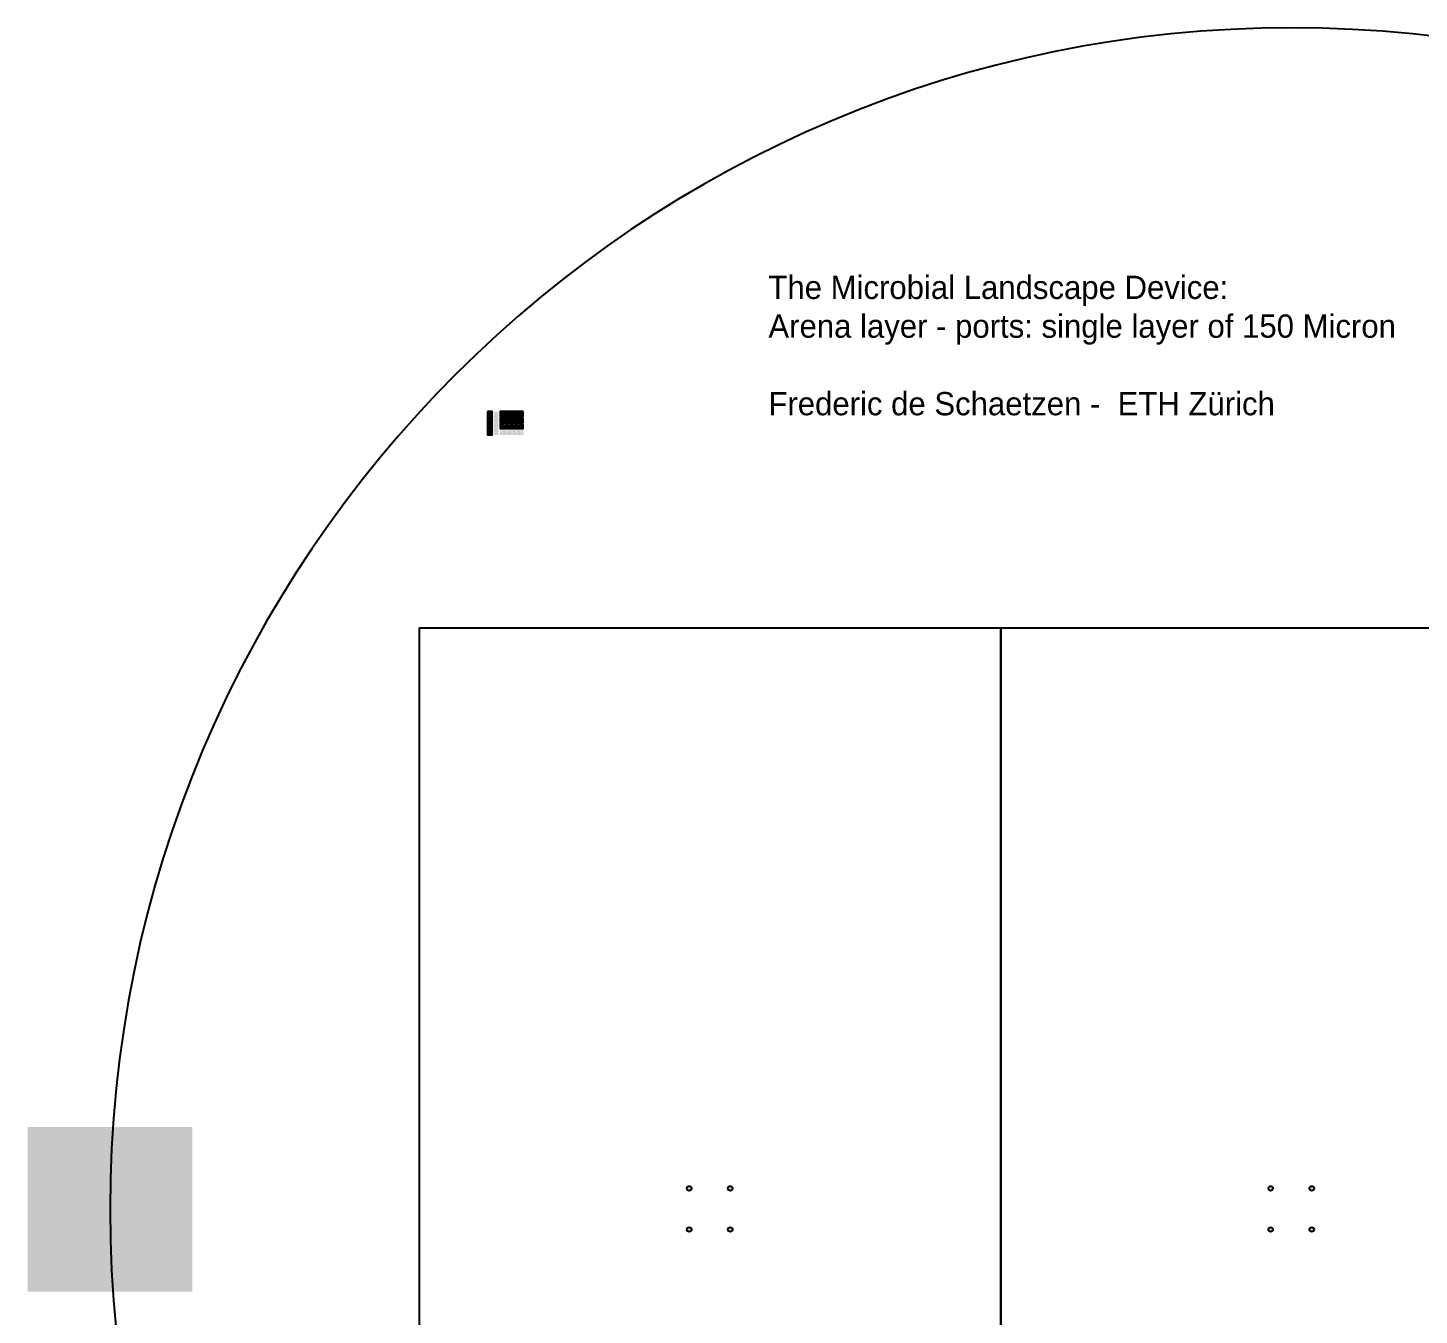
# Model space of a CAD drawing. Extents: x -55 to 54, y -178 to -77.
# Drawn here: x -54.7 to 5.1, y -131.9 to -76.5 of the extents above; entities that cross this region are included whole.
import ezdxf

# ---------------------------------------------------------------- set-up
doc = ezdxf.new("R2010")
doc.units = 0
doc.header["$MEASUREMENT"] = 0

msp = doc.modelspace()

# ---------------------------------------------------------------- hatches: boundary and pattern name
h = msp.add_hatch(color=256)
h.dxf.hatch_style = 1
h.paths.add_polyline_path([(-34.731, -93.684), (-34.731, -93.734), (-34.781, -93.734), (-34.781, -93.784), (-34.831, -93.784), (-34.831, -93.734), (-34.881, -93.734), (-34.881, -93.684), (-34.831, -93.684), (-34.831, -93.634), (-34.781, -93.634), (-34.781, -93.684)], flags=16)
h.paths.add_polyline_path([(-34.731, -93.284), (-34.731, -93.334), (-34.781, -93.334), (-34.781, -93.384), (-34.831, -93.384), (-34.831, -93.334), (-34.881, -93.334), (-34.881, -93.284), (-34.831, -93.284), (-34.831, -93.234), (-34.781, -93.234), (-34.781, -93.284)], flags=16)
h.paths.add_polyline_path([(-34.731, -93.084), (-34.731, -93.134), (-34.781, -93.134), (-34.781, -93.184), (-34.831, -93.184), (-34.831, -93.134), (-34.881, -93.134), (-34.881, -93.084), (-34.831, -93.084), (-34.831, -93.034), (-34.781, -93.034), (-34.781, -93.084)], flags=16)
h.paths.add_polyline_path([(-34.731, -93.484), (-34.731, -93.534), (-34.781, -93.534), (-34.781, -93.584), (-34.831, -93.584), (-34.831, -93.534), (-34.881, -93.534), (-34.881, -93.484), (-34.831, -93.484), (-34.831, -93.434), (-34.781, -93.434), (-34.781, -93.484)], flags=16)
h.paths.add_polyline_path([(-34.731, -93.884), (-34.731, -93.934), (-34.781, -93.934), (-34.781, -93.984), (-34.831, -93.984), (-34.831, -93.934), (-34.881, -93.934), (-34.881, -93.884), (-34.831, -93.884), (-34.831, -93.834), (-34.781, -93.834), (-34.781, -93.884)], flags=16)
h.paths.add_polyline_path([(-34.906, -93.009), (-34.906, -94.009), (-34.706, -94.009), (-34.706, -93.009)])
h = msp.add_hatch(color=256)
h.dxf.hatch_style = 1
h.paths.add_polyline_path([(-34.791, -93.974), (-34.791, -93.924), (-34.741, -93.924), (-34.741, -93.894), (-34.791, -93.894), (-34.791, -93.844), (-34.821, -93.844), (-34.821, -93.894), (-34.871, -93.894), (-34.871, -93.924), (-34.821, -93.924), (-34.821, -93.974)])
h.paths.add_polyline_path([(-34.791, -93.774), (-34.791, -93.724), (-34.741, -93.724), (-34.741, -93.694), (-34.791, -93.694), (-34.791, -93.644), (-34.821, -93.644), (-34.821, -93.694), (-34.871, -93.694), (-34.871, -93.724), (-34.821, -93.724), (-34.821, -93.774)])
h.paths.add_polyline_path([(-34.791, -93.574), (-34.791, -93.524), (-34.741, -93.524), (-34.741, -93.494), (-34.791, -93.494), (-34.791, -93.444), (-34.821, -93.444), (-34.821, -93.494), (-34.871, -93.494), (-34.871, -93.524), (-34.821, -93.524), (-34.821, -93.574)])
h.paths.add_polyline_path([(-34.791, -93.374), (-34.791, -93.324), (-34.741, -93.324), (-34.741, -93.294), (-34.791, -93.294), (-34.791, -93.244), (-34.821, -93.244), (-34.821, -93.294), (-34.871, -93.294), (-34.871, -93.324), (-34.821, -93.324), (-34.821, -93.374)])
h.paths.add_polyline_path([(-34.791, -93.174), (-34.791, -93.124), (-34.741, -93.124), (-34.741, -93.094), (-34.791, -93.094), (-34.791, -93.044), (-34.821, -93.044), (-34.821, -93.094), (-34.871, -93.094), (-34.871, -93.124), (-34.821, -93.124), (-34.821, -93.174)])
h = msp.add_hatch(color=256)
h.dxf.hatch_style = 1
h.paths.add_polyline_path([(-34.464, -93.684), (-34.464, -93.734), (-34.514, -93.734), (-34.514, -93.784), (-34.564, -93.784), (-34.564, -93.734), (-34.614, -93.734), (-34.614, -93.684), (-34.564, -93.684), (-34.564, -93.634), (-34.514, -93.634), (-34.514, -93.684)], flags=16)
h.paths.add_polyline_path([(-34.464, -93.284), (-34.464, -93.334), (-34.514, -93.334), (-34.514, -93.384), (-34.564, -93.384), (-34.564, -93.334), (-34.614, -93.334), (-34.614, -93.284), (-34.564, -93.284), (-34.564, -93.234), (-34.514, -93.234), (-34.514, -93.284)], flags=16)
h.paths.add_polyline_path([(-34.464, -93.084), (-34.464, -93.134), (-34.514, -93.134), (-34.514, -93.184), (-34.564, -93.184), (-34.564, -93.134), (-34.614, -93.134), (-34.614, -93.084), (-34.564, -93.084), (-34.564, -93.034), (-34.514, -93.034), (-34.514, -93.084)], flags=16)
h.paths.add_polyline_path([(-34.464, -93.484), (-34.464, -93.534), (-34.514, -93.534), (-34.514, -93.584), (-34.564, -93.584), (-34.564, -93.534), (-34.614, -93.534), (-34.614, -93.484), (-34.564, -93.484), (-34.564, -93.434), (-34.514, -93.434), (-34.514, -93.484)], flags=16)
h.paths.add_polyline_path([(-34.464, -93.884), (-34.464, -93.934), (-34.514, -93.934), (-34.514, -93.984), (-34.564, -93.984), (-34.564, -93.934), (-34.614, -93.934), (-34.614, -93.884), (-34.564, -93.884), (-34.564, -93.834), (-34.514, -93.834), (-34.514, -93.884)], flags=16)
h.paths.add_polyline_path([(-34.639, -93.009), (-34.639, -94.009), (-34.439, -94.009), (-34.439, -93.009)])
h = msp.add_hatch(color=256)
h.dxf.hatch_style = 1
h.paths.add_polyline_path([(-34.524, -93.974), (-34.524, -93.924), (-34.474, -93.924), (-34.474, -93.894), (-34.524, -93.894), (-34.524, -93.844), (-34.554, -93.844), (-34.554, -93.894), (-34.604, -93.894), (-34.604, -93.924), (-34.554, -93.924), (-34.554, -93.974)])
h.paths.add_polyline_path([(-34.524, -93.774), (-34.524, -93.724), (-34.474, -93.724), (-34.474, -93.694), (-34.524, -93.694), (-34.524, -93.644), (-34.554, -93.644), (-34.554, -93.694), (-34.604, -93.694), (-34.604, -93.724), (-34.554, -93.724), (-34.554, -93.774)])
h.paths.add_polyline_path([(-34.524, -93.574), (-34.524, -93.524), (-34.474, -93.524), (-34.474, -93.494), (-34.524, -93.494), (-34.524, -93.444), (-34.554, -93.444), (-34.554, -93.494), (-34.604, -93.494), (-34.604, -93.524), (-34.554, -93.524), (-34.554, -93.574)])
h.paths.add_polyline_path([(-34.524, -93.374), (-34.524, -93.324), (-34.474, -93.324), (-34.474, -93.294), (-34.524, -93.294), (-34.524, -93.244), (-34.554, -93.244), (-34.554, -93.294), (-34.604, -93.294), (-34.604, -93.324), (-34.554, -93.324), (-34.554, -93.374)])
h.paths.add_polyline_path([(-34.524, -93.174), (-34.524, -93.124), (-34.474, -93.124), (-34.474, -93.094), (-34.524, -93.094), (-34.524, -93.044), (-34.554, -93.044), (-34.554, -93.094), (-34.604, -93.094), (-34.604, -93.124), (-34.554, -93.124), (-34.554, -93.174)])
h = msp.add_hatch(color=256)
h.dxf.hatch_style = 1
h.paths.add_polyline_path([(-33.648, -93.184), (-33.698, -93.184), (-33.698, -93.134), (-33.748, -93.134), (-33.748, -93.084), (-33.698, -93.084), (-33.698, -93.034), (-33.648, -93.034), (-33.648, -93.084), (-33.598, -93.084), (-33.598, -93.134), (-33.648, -93.134)], flags=16)
h.paths.add_polyline_path([(-34.048, -93.184), (-34.098, -93.184), (-34.098, -93.134), (-34.148, -93.134), (-34.148, -93.084), (-34.098, -93.084), (-34.098, -93.034), (-34.048, -93.034), (-34.048, -93.084), (-33.998, -93.084), (-33.998, -93.134), (-34.048, -93.134)], flags=16)
h.paths.add_polyline_path([(-34.248, -93.184), (-34.298, -93.184), (-34.298, -93.134), (-34.348, -93.134), (-34.348, -93.084), (-34.298, -93.084), (-34.298, -93.034), (-34.248, -93.034), (-34.248, -93.084), (-34.198, -93.084), (-34.198, -93.134), (-34.248, -93.134)], flags=16)
h.paths.add_polyline_path([(-33.848, -93.184), (-33.898, -93.184), (-33.898, -93.134), (-33.948, -93.134), (-33.948, -93.084), (-33.898, -93.084), (-33.898, -93.034), (-33.848, -93.034), (-33.848, -93.084), (-33.798, -93.084), (-33.798, -93.134), (-33.848, -93.134)], flags=16)
h.paths.add_polyline_path([(-33.448, -93.184), (-33.498, -93.184), (-33.498, -93.134), (-33.548, -93.134), (-33.548, -93.084), (-33.498, -93.084), (-33.498, -93.034), (-33.448, -93.034), (-33.448, -93.084), (-33.398, -93.084), (-33.398, -93.134), (-33.448, -93.134)], flags=16)
h.paths.add_polyline_path([(-33.373, -93.009), (-34.373, -93.009), (-34.373, -93.209), (-33.373, -93.209)])
h.paths.add_polyline_path([(-34.338, -93.124), (-34.288, -93.124), (-34.288, -93.174), (-34.258, -93.174), (-34.258, -93.124), (-34.208, -93.124), (-34.208, -93.094), (-34.258, -93.094), (-34.258, -93.044), (-34.288, -93.044), (-34.288, -93.094), (-34.338, -93.094)], flags=0)
h = msp.add_hatch(color=256)
h.dxf.hatch_style = 1
h.paths.add_polyline_path([(-33.648, -93.451), (-33.698, -93.451), (-33.698, -93.401), (-33.748, -93.401), (-33.748, -93.351), (-33.698, -93.351), (-33.698, -93.301), (-33.648, -93.301), (-33.648, -93.351), (-33.598, -93.351), (-33.598, -93.401), (-33.648, -93.401)], flags=16)
h.paths.add_polyline_path([(-34.048, -93.451), (-34.098, -93.451), (-34.098, -93.401), (-34.148, -93.401), (-34.148, -93.351), (-34.098, -93.351), (-34.098, -93.301), (-34.048, -93.301), (-34.048, -93.351), (-33.998, -93.351), (-33.998, -93.401), (-34.048, -93.401)], flags=16)
h.paths.add_polyline_path([(-34.248, -93.451), (-34.298, -93.451), (-34.298, -93.401), (-34.348, -93.401), (-34.348, -93.351), (-34.298, -93.351), (-34.298, -93.301), (-34.248, -93.301), (-34.248, -93.351), (-34.198, -93.351), (-34.198, -93.401), (-34.248, -93.401)], flags=16)
h.paths.add_polyline_path([(-33.848, -93.451), (-33.898, -93.451), (-33.898, -93.401), (-33.948, -93.401), (-33.948, -93.351), (-33.898, -93.351), (-33.898, -93.301), (-33.848, -93.301), (-33.848, -93.351), (-33.798, -93.351), (-33.798, -93.401), (-33.848, -93.401)], flags=16)
h.paths.add_polyline_path([(-33.448, -93.451), (-33.498, -93.451), (-33.498, -93.401), (-33.548, -93.401), (-33.548, -93.351), (-33.498, -93.351), (-33.498, -93.301), (-33.448, -93.301), (-33.448, -93.351), (-33.398, -93.351), (-33.398, -93.401), (-33.448, -93.401)], flags=16)
h.paths.add_polyline_path([(-33.373, -93.276), (-34.373, -93.276), (-34.373, -93.476), (-33.373, -93.476)])
h.paths.add_polyline_path([(-34.338, -93.391), (-34.288, -93.391), (-34.288, -93.441), (-34.258, -93.441), (-34.258, -93.391), (-34.208, -93.391), (-34.208, -93.361), (-34.258, -93.361), (-34.258, -93.311), (-34.288, -93.311), (-34.288, -93.361), (-34.338, -93.361)], flags=0)
h = msp.add_hatch(color=256)
h.dxf.hatch_style = 1
h.paths.add_polyline_path([(-34.338, -93.124), (-34.288, -93.124), (-34.288, -93.174), (-34.258, -93.174), (-34.258, -93.124), (-34.208, -93.124), (-34.208, -93.094), (-34.258, -93.094), (-34.258, -93.044), (-34.288, -93.044), (-34.288, -93.094), (-34.338, -93.094)])
h.paths.add_polyline_path([(-34.138, -93.124), (-34.088, -93.124), (-34.088, -93.174), (-34.058, -93.174), (-34.058, -93.124), (-34.008, -93.124), (-34.008, -93.094), (-34.058, -93.094), (-34.058, -93.044), (-34.088, -93.044), (-34.088, -93.094), (-34.138, -93.094)])
h.paths.add_polyline_path([(-33.938, -93.124), (-33.888, -93.124), (-33.888, -93.174), (-33.858, -93.174), (-33.858, -93.124), (-33.808, -93.124), (-33.808, -93.094), (-33.858, -93.094), (-33.858, -93.044), (-33.888, -93.044), (-33.888, -93.094), (-33.938, -93.094)])
h.paths.add_polyline_path([(-33.738, -93.124), (-33.688, -93.124), (-33.688, -93.174), (-33.658, -93.174), (-33.658, -93.124), (-33.608, -93.124), (-33.608, -93.094), (-33.658, -93.094), (-33.658, -93.044), (-33.688, -93.044), (-33.688, -93.094), (-33.738, -93.094)])
h.paths.add_polyline_path([(-33.538, -93.124), (-33.488, -93.124), (-33.488, -93.174), (-33.458, -93.174), (-33.458, -93.124), (-33.408, -93.124), (-33.408, -93.094), (-33.458, -93.094), (-33.458, -93.044), (-33.488, -93.044), (-33.488, -93.094), (-33.538, -93.094)])
h = msp.add_hatch(color=256)
h.dxf.hatch_style = 1
h.paths.add_polyline_path([(-34.338, -93.391), (-34.288, -93.391), (-34.288, -93.441), (-34.258, -93.441), (-34.258, -93.391), (-34.208, -93.391), (-34.208, -93.361), (-34.258, -93.361), (-34.258, -93.311), (-34.288, -93.311), (-34.288, -93.361), (-34.338, -93.361)])
h.paths.add_polyline_path([(-34.138, -93.391), (-34.088, -93.391), (-34.088, -93.441), (-34.058, -93.441), (-34.058, -93.391), (-34.008, -93.391), (-34.008, -93.361), (-34.058, -93.361), (-34.058, -93.311), (-34.088, -93.311), (-34.088, -93.361), (-34.138, -93.361)])
h.paths.add_polyline_path([(-33.938, -93.391), (-33.888, -93.391), (-33.888, -93.441), (-33.858, -93.441), (-33.858, -93.391), (-33.808, -93.391), (-33.808, -93.361), (-33.858, -93.361), (-33.858, -93.311), (-33.888, -93.311), (-33.888, -93.361), (-33.938, -93.361)])
h.paths.add_polyline_path([(-33.738, -93.391), (-33.688, -93.391), (-33.688, -93.441), (-33.658, -93.441), (-33.658, -93.391), (-33.608, -93.391), (-33.608, -93.361), (-33.658, -93.361), (-33.658, -93.311), (-33.688, -93.311), (-33.688, -93.361), (-33.738, -93.361)])
h.paths.add_polyline_path([(-33.538, -93.391), (-33.488, -93.391), (-33.488, -93.441), (-33.458, -93.441), (-33.458, -93.391), (-33.408, -93.391), (-33.408, -93.361), (-33.458, -93.361), (-33.458, -93.311), (-33.488, -93.311), (-33.488, -93.361), (-33.538, -93.361)])
h = msp.add_hatch(color=256)
h.dxf.hatch_style = 1
h.paths.add_polyline_path([(-33.648, -93.717), (-33.698, -93.717), (-33.698, -93.667), (-33.748, -93.667), (-33.748, -93.617), (-33.698, -93.617), (-33.698, -93.567), (-33.648, -93.567), (-33.648, -93.617), (-33.598, -93.617), (-33.598, -93.667), (-33.648, -93.667)], flags=16)
h.paths.add_polyline_path([(-34.048, -93.717), (-34.098, -93.717), (-34.098, -93.667), (-34.148, -93.667), (-34.148, -93.617), (-34.098, -93.617), (-34.098, -93.567), (-34.048, -93.567), (-34.048, -93.617), (-33.998, -93.617), (-33.998, -93.667), (-34.048, -93.667)], flags=16)
h.paths.add_polyline_path([(-34.248, -93.717), (-34.298, -93.717), (-34.298, -93.667), (-34.348, -93.667), (-34.348, -93.617), (-34.298, -93.617), (-34.298, -93.567), (-34.248, -93.567), (-34.248, -93.617), (-34.198, -93.617), (-34.198, -93.667), (-34.248, -93.667)], flags=16)
h.paths.add_polyline_path([(-33.848, -93.717), (-33.898, -93.717), (-33.898, -93.667), (-33.948, -93.667), (-33.948, -93.617), (-33.898, -93.617), (-33.898, -93.567), (-33.848, -93.567), (-33.848, -93.617), (-33.798, -93.617), (-33.798, -93.667), (-33.848, -93.667)], flags=16)
h.paths.add_polyline_path([(-33.448, -93.717), (-33.498, -93.717), (-33.498, -93.667), (-33.548, -93.667), (-33.548, -93.617), (-33.498, -93.617), (-33.498, -93.567), (-33.448, -93.567), (-33.448, -93.617), (-33.398, -93.617), (-33.398, -93.667), (-33.448, -93.667)], flags=16)
h.paths.add_polyline_path([(-33.373, -93.542), (-34.373, -93.542), (-34.373, -93.742), (-33.373, -93.742)])
h.paths.add_polyline_path([(-34.338, -93.657), (-34.288, -93.657), (-34.288, -93.707), (-34.258, -93.707), (-34.258, -93.657), (-34.208, -93.657), (-34.208, -93.627), (-34.258, -93.627), (-34.258, -93.577), (-34.288, -93.577), (-34.288, -93.627), (-34.338, -93.627)], flags=0)
h = msp.add_hatch(color=256)
h.dxf.hatch_style = 1
h.paths.add_polyline_path([(-33.648, -93.984), (-33.698, -93.984), (-33.698, -93.934), (-33.748, -93.934), (-33.748, -93.884), (-33.698, -93.884), (-33.698, -93.834), (-33.648, -93.834), (-33.648, -93.884), (-33.598, -93.884), (-33.598, -93.934), (-33.648, -93.934)], flags=16)
h.paths.add_polyline_path([(-34.048, -93.984), (-34.098, -93.984), (-34.098, -93.934), (-34.148, -93.934), (-34.148, -93.884), (-34.098, -93.884), (-34.098, -93.834), (-34.048, -93.834), (-34.048, -93.884), (-33.998, -93.884), (-33.998, -93.934), (-34.048, -93.934)], flags=16)
h.paths.add_polyline_path([(-34.248, -93.984), (-34.298, -93.984), (-34.298, -93.934), (-34.348, -93.934), (-34.348, -93.884), (-34.298, -93.884), (-34.298, -93.834), (-34.248, -93.834), (-34.248, -93.884), (-34.198, -93.884), (-34.198, -93.934), (-34.248, -93.934)], flags=16)
h.paths.add_polyline_path([(-33.848, -93.984), (-33.898, -93.984), (-33.898, -93.934), (-33.948, -93.934), (-33.948, -93.884), (-33.898, -93.884), (-33.898, -93.834), (-33.848, -93.834), (-33.848, -93.884), (-33.798, -93.884), (-33.798, -93.934), (-33.848, -93.934)], flags=16)
h.paths.add_polyline_path([(-33.448, -93.984), (-33.498, -93.984), (-33.498, -93.934), (-33.548, -93.934), (-33.548, -93.884), (-33.498, -93.884), (-33.498, -93.834), (-33.448, -93.834), (-33.448, -93.884), (-33.398, -93.884), (-33.398, -93.934), (-33.448, -93.934)], flags=16)
h.paths.add_polyline_path([(-33.373, -93.809), (-34.373, -93.809), (-34.373, -94.009), (-33.373, -94.009)])
h.paths.add_polyline_path([(-34.338, -93.924), (-34.288, -93.924), (-34.288, -93.974), (-34.258, -93.974), (-34.258, -93.924), (-34.208, -93.924), (-34.208, -93.894), (-34.258, -93.894), (-34.258, -93.844), (-34.288, -93.844), (-34.288, -93.894), (-34.338, -93.894)], flags=0)
h = msp.add_hatch(color=256)
h.dxf.hatch_style = 1
h.paths.add_polyline_path([(-34.338, -93.657), (-34.288, -93.657), (-34.288, -93.707), (-34.258, -93.707), (-34.258, -93.657), (-34.208, -93.657), (-34.208, -93.627), (-34.258, -93.627), (-34.258, -93.577), (-34.288, -93.577), (-34.288, -93.627), (-34.338, -93.627)])
h.paths.add_polyline_path([(-34.138, -93.657), (-34.088, -93.657), (-34.088, -93.707), (-34.058, -93.707), (-34.058, -93.657), (-34.008, -93.657), (-34.008, -93.627), (-34.058, -93.627), (-34.058, -93.577), (-34.088, -93.577), (-34.088, -93.627), (-34.138, -93.627)])
h.paths.add_polyline_path([(-33.938, -93.657), (-33.888, -93.657), (-33.888, -93.707), (-33.858, -93.707), (-33.858, -93.657), (-33.808, -93.657), (-33.808, -93.627), (-33.858, -93.627), (-33.858, -93.577), (-33.888, -93.577), (-33.888, -93.627), (-33.938, -93.627)])
h.paths.add_polyline_path([(-33.738, -93.657), (-33.688, -93.657), (-33.688, -93.707), (-33.658, -93.707), (-33.658, -93.657), (-33.608, -93.657), (-33.608, -93.627), (-33.658, -93.627), (-33.658, -93.577), (-33.688, -93.577), (-33.688, -93.627), (-33.738, -93.627)])
h.paths.add_polyline_path([(-33.538, -93.657), (-33.488, -93.657), (-33.488, -93.707), (-33.458, -93.707), (-33.458, -93.657), (-33.408, -93.657), (-33.408, -93.627), (-33.458, -93.627), (-33.458, -93.577), (-33.488, -93.577), (-33.488, -93.627), (-33.538, -93.627)])
h = msp.add_hatch(color=256)
h.dxf.hatch_style = 1
h.paths.add_polyline_path([(-34.338, -93.924), (-34.288, -93.924), (-34.288, -93.974), (-34.258, -93.974), (-34.258, -93.924), (-34.208, -93.924), (-34.208, -93.894), (-34.258, -93.894), (-34.258, -93.844), (-34.288, -93.844), (-34.288, -93.894), (-34.338, -93.894)])
h.paths.add_polyline_path([(-34.138, -93.924), (-34.088, -93.924), (-34.088, -93.974), (-34.058, -93.974), (-34.058, -93.924), (-34.008, -93.924), (-34.008, -93.894), (-34.058, -93.894), (-34.058, -93.844), (-34.088, -93.844), (-34.088, -93.894), (-34.138, -93.894)])
h.paths.add_polyline_path([(-33.938, -93.924), (-33.888, -93.924), (-33.888, -93.974), (-33.858, -93.974), (-33.858, -93.924), (-33.808, -93.924), (-33.808, -93.894), (-33.858, -93.894), (-33.858, -93.844), (-33.888, -93.844), (-33.888, -93.894), (-33.938, -93.894)])
h.paths.add_polyline_path([(-33.738, -93.924), (-33.688, -93.924), (-33.688, -93.974), (-33.658, -93.974), (-33.658, -93.924), (-33.608, -93.924), (-33.608, -93.894), (-33.658, -93.894), (-33.658, -93.844), (-33.688, -93.844), (-33.688, -93.894), (-33.738, -93.894)])
h.paths.add_polyline_path([(-33.538, -93.924), (-33.488, -93.924), (-33.488, -93.974), (-33.458, -93.974), (-33.458, -93.924), (-33.408, -93.924), (-33.408, -93.894), (-33.458, -93.894), (-33.458, -93.844), (-33.488, -93.844), (-33.488, -93.894), (-33.538, -93.894)])
h = msp.add_hatch(color=256)
h.dxf.hatch_style = 1
h.paths.add_polyline_path([(-54.675, -123.773), (-47.604, -123.773), (-47.604, -130.844), (-54.675, -130.844)])
h.paths.add_polyline_path([(46.925, -123.773), (53.996, -123.773), (53.996, -130.844), (46.925, -130.844)])
at = {"lineweight": 40}
h = msp.add_hatch(color=256, dxfattribs=at)
h.dxf.hatch_style = 1
h.paths.add_polyline_path([(-26.139, -126.409, 1), (-26.339, -126.409, 1)])
h.paths.add_polyline_path([(-24.372, -126.409, 1), (-24.572, -126.409, 1)])
h.paths.add_polyline_path([(-24.372, -128.176, 1), (-24.572, -128.176, 1)])
h.paths.add_polyline_path([(-26.139, -128.176, 1), (-26.339, -128.176, 1)])
h = msp.add_hatch(color=256, dxfattribs=at)
h.dxf.hatch_style = 1
h.paths.add_polyline_path([(-1.139, -126.409, 1), (-1.339, -126.409, 1)])
h.paths.add_polyline_path([(0.628, -126.409, 1), (0.428, -126.409, 1)])
h.paths.add_polyline_path([(0.628, -128.176, 1), (0.428, -128.176, 1)])
h.paths.add_polyline_path([(-1.139, -128.176, 1), (-1.339, -128.176, 1)])

# ---------------------------------------------------------------- linework, layer by layer
msp.add_lwpolyline([(50.461, -127.309, 1), (-51.139, -127.309, 1), (50.461, -127.309)], format="xyb", close=True)
for points in [[(-34.906, -93.009), (-34.906, -94.009), (-34.706, -94.009), (-34.706, -93.009)], [(-34.731, -93.084), (-34.731, -93.134), (-34.781, -93.134), (-34.781, -93.184), (-34.831, -93.184), (-34.831, -93.134), (-34.881, -93.134), (-34.881, -93.084), (-34.831, -93.084), (-34.831, -93.034), (-34.781, -93.034), (-34.781, -93.084)], [(-34.731, -93.284), (-34.731, -93.334), (-34.781, -93.334), (-34.781, -93.384), (-34.831, -93.384), (-34.831, -93.334), (-34.881, -93.334), (-34.881, -93.284), (-34.831, -93.284), (-34.831, -93.234), (-34.781, -93.234), (-34.781, -93.284)], [(-34.791, -93.124), (-34.791, -93.174), (-34.821, -93.174), (-34.821, -93.124), (-34.871, -93.124), (-34.871, -93.094), (-34.821, -93.094), (-34.821, -93.084), (-34.821, -93.044), (-34.791, -93.044), (-34.791, -93.094), (-34.741, -93.094), (-34.741, -93.124)], [(-34.791, -93.324), (-34.791, -93.374), (-34.821, -93.374), (-34.821, -93.324), (-34.871, -93.324), (-34.871, -93.294), (-34.821, -93.294), (-34.821, -93.284), (-34.821, -93.244), (-34.791, -93.244), (-34.791, -93.294), (-34.741, -93.294), (-34.741, -93.324)], [(-33.373, -93.009), (-34.373, -93.009), (-34.373, -93.209), (-33.373, -93.209)], [(-33.373, -93.276), (-34.373, -93.276), (-34.373, -93.476), (-33.373, -93.476)], [(-34.248, -93.184), (-34.298, -93.184), (-34.298, -93.134), (-34.348, -93.134), (-34.348, -93.084), (-34.298, -93.084), (-34.298, -93.034), (-34.248, -93.034), (-34.248, -93.084), (-34.198, -93.084), (-34.198, -93.134), (-34.248, -93.134)], [(-34.248, -93.451), (-34.298, -93.451), (-34.298, -93.401), (-34.348, -93.401), (-34.348, -93.351), (-34.298, -93.351), (-34.298, -93.301), (-34.248, -93.301), (-34.248, -93.351), (-34.198, -93.351), (-34.198, -93.401), (-34.248, -93.401)], [(-34.288, -93.124), (-34.338, -93.124), (-34.338, -93.094), (-34.288, -93.094), (-34.288, -93.044), (-34.258, -93.044), (-34.258, -93.094), (-34.248, -93.094), (-34.208, -93.094), (-34.208, -93.124), (-34.258, -93.124), (-34.258, -93.174), (-34.288, -93.174)], [(-34.288, -93.391), (-34.338, -93.391), (-34.338, -93.361), (-34.288, -93.361), (-34.288, -93.311), (-34.258, -93.311), (-34.258, -93.361), (-34.248, -93.361), (-34.208, -93.361), (-34.208, -93.391), (-34.258, -93.391), (-34.258, -93.441), (-34.288, -93.441)], [(-34.048, -93.184), (-34.098, -93.184), (-34.098, -93.134), (-34.148, -93.134), (-34.148, -93.084), (-34.098, -93.084), (-34.098, -93.034), (-34.048, -93.034), (-34.048, -93.084), (-33.998, -93.084), (-33.998, -93.134), (-34.048, -93.134)], [(-34.048, -93.451), (-34.098, -93.451), (-34.098, -93.401), (-34.148, -93.401), (-34.148, -93.351), (-34.098, -93.351), (-34.098, -93.301), (-34.048, -93.301), (-34.048, -93.351), (-33.998, -93.351), (-33.998, -93.401), (-34.048, -93.401)], [(-34.088, -93.124), (-34.138, -93.124), (-34.138, -93.094), (-34.088, -93.094), (-34.088, -93.044), (-34.058, -93.044), (-34.058, -93.094), (-34.048, -93.094), (-34.008, -93.094), (-34.008, -93.124), (-34.058, -93.124), (-34.058, -93.174), (-34.088, -93.174)], [(-34.088, -93.391), (-34.138, -93.391), (-34.138, -93.361), (-34.088, -93.361), (-34.088, -93.311), (-34.058, -93.311), (-34.058, -93.361), (-34.048, -93.361), (-34.008, -93.361), (-34.008, -93.391), (-34.058, -93.391), (-34.058, -93.441), (-34.088, -93.441)], [(-33.848, -93.184), (-33.898, -93.184), (-33.898, -93.134), (-33.948, -93.134), (-33.948, -93.084), (-33.898, -93.084), (-33.898, -93.034), (-33.848, -93.034), (-33.848, -93.084), (-33.798, -93.084), (-33.798, -93.134), (-33.848, -93.134)], [(-33.848, -93.451), (-33.898, -93.451), (-33.898, -93.401), (-33.948, -93.401), (-33.948, -93.351), (-33.898, -93.351), (-33.898, -93.301), (-33.848, -93.301), (-33.848, -93.351), (-33.798, -93.351), (-33.798, -93.401), (-33.848, -93.401)], [(-33.888, -93.124), (-33.938, -93.124), (-33.938, -93.094), (-33.888, -93.094), (-33.888, -93.044), (-33.858, -93.044), (-33.858, -93.094), (-33.848, -93.094), (-33.808, -93.094), (-33.808, -93.124), (-33.858, -93.124), (-33.858, -93.174), (-33.888, -93.174)], [(-33.888, -93.391), (-33.938, -93.391), (-33.938, -93.361), (-33.888, -93.361), (-33.888, -93.311), (-33.858, -93.311), (-33.858, -93.361), (-33.848, -93.361), (-33.808, -93.361), (-33.808, -93.391), (-33.858, -93.391), (-33.858, -93.441), (-33.888, -93.441)], [(-33.648, -93.184), (-33.698, -93.184), (-33.698, -93.134), (-33.748, -93.134), (-33.748, -93.084), (-33.698, -93.084), (-33.698, -93.034), (-33.648, -93.034), (-33.648, -93.084), (-33.598, -93.084), (-33.598, -93.134), (-33.648, -93.134)], [(-33.648, -93.451), (-33.698, -93.451), (-33.698, -93.401), (-33.748, -93.401), (-33.748, -93.351), (-33.698, -93.351), (-33.698, -93.301), (-33.648, -93.301), (-33.648, -93.351), (-33.598, -93.351), (-33.598, -93.401), (-33.648, -93.401)], [(-33.688, -93.124), (-33.738, -93.124), (-33.738, -93.094), (-33.688, -93.094), (-33.688, -93.044), (-33.658, -93.044), (-33.658, -93.094), (-33.648, -93.094), (-33.608, -93.094), (-33.608, -93.124), (-33.658, -93.124), (-33.658, -93.174), (-33.688, -93.174)], [(-33.688, -93.391), (-33.738, -93.391), (-33.738, -93.361), (-33.688, -93.361), (-33.688, -93.311), (-33.658, -93.311), (-33.658, -93.361), (-33.648, -93.361), (-33.608, -93.361), (-33.608, -93.391), (-33.658, -93.391), (-33.658, -93.441), (-33.688, -93.441)], [(-33.448, -93.184), (-33.498, -93.184), (-33.498, -93.134), (-33.548, -93.134), (-33.548, -93.084), (-33.498, -93.084), (-33.498, -93.034), (-33.448, -93.034), (-33.448, -93.084), (-33.398, -93.084), (-33.398, -93.134), (-33.448, -93.134)], [(-33.448, -93.451), (-33.498, -93.451), (-33.498, -93.401), (-33.548, -93.401), (-33.548, -93.351), (-33.498, -93.351), (-33.498, -93.301), (-33.448, -93.301), (-33.448, -93.351), (-33.398, -93.351), (-33.398, -93.401), (-33.448, -93.401)], [(-33.488, -93.124), (-33.538, -93.124), (-33.538, -93.094), (-33.488, -93.094), (-33.488, -93.044), (-33.458, -93.044), (-33.458, -93.094), (-33.448, -93.094), (-33.408, -93.094), (-33.408, -93.124), (-33.458, -93.124), (-33.458, -93.174), (-33.488, -93.174)], [(-33.488, -93.391), (-33.538, -93.391), (-33.538, -93.361), (-33.488, -93.361), (-33.488, -93.311), (-33.458, -93.311), (-33.458, -93.361), (-33.448, -93.361), (-33.408, -93.361), (-33.408, -93.391), (-33.458, -93.391), (-33.458, -93.441), (-33.488, -93.441)], [(-34.731, -93.484), (-34.731, -93.534), (-34.781, -93.534), (-34.781, -93.584), (-34.831, -93.584), (-34.831, -93.534), (-34.881, -93.534), (-34.881, -93.484), (-34.831, -93.484), (-34.831, -93.434), (-34.781, -93.434), (-34.781, -93.484)], [(-34.731, -93.684), (-34.731, -93.734), (-34.781, -93.734), (-34.781, -93.784), (-34.831, -93.784), (-34.831, -93.734), (-34.881, -93.734), (-34.881, -93.684), (-34.831, -93.684), (-34.831, -93.634), (-34.781, -93.634), (-34.781, -93.684)], [(-34.731, -93.884), (-34.731, -93.934), (-34.781, -93.934), (-34.781, -93.984), (-34.831, -93.984), (-34.831, -93.934), (-34.881, -93.934), (-34.881, -93.884), (-34.831, -93.884), (-34.831, -93.834), (-34.781, -93.834), (-34.781, -93.884)], [(-34.791, -93.524), (-34.791, -93.574), (-34.821, -93.574), (-34.821, -93.524), (-34.871, -93.524), (-34.871, -93.494), (-34.821, -93.494), (-34.821, -93.484), (-34.821, -93.444), (-34.791, -93.444), (-34.791, -93.494), (-34.741, -93.494), (-34.741, -93.524)], [(-34.791, -93.724), (-34.791, -93.774), (-34.821, -93.774), (-34.821, -93.724), (-34.871, -93.724), (-34.871, -93.694), (-34.821, -93.694), (-34.821, -93.684), (-34.821, -93.644), (-34.791, -93.644), (-34.791, -93.694), (-34.741, -93.694), (-34.741, -93.724)], [(-34.791, -93.924), (-34.791, -93.974), (-34.821, -93.974), (-34.821, -93.924), (-34.871, -93.924), (-34.871, -93.894), (-34.821, -93.894), (-34.821, -93.884), (-34.821, -93.844), (-34.791, -93.844), (-34.791, -93.894), (-34.741, -93.894), (-34.741, -93.924)], [(-33.373, -93.542), (-34.373, -93.542), (-34.373, -93.742), (-33.373, -93.742)], [(-34.248, -93.717), (-34.298, -93.717), (-34.298, -93.667), (-34.348, -93.667), (-34.348, -93.617), (-34.298, -93.617), (-34.298, -93.567), (-34.248, -93.567), (-34.248, -93.617), (-34.198, -93.617), (-34.198, -93.667), (-34.248, -93.667)], [(-34.288, -93.657), (-34.338, -93.657), (-34.338, -93.627), (-34.288, -93.627), (-34.288, -93.577), (-34.258, -93.577), (-34.258, -93.627), (-34.248, -93.627), (-34.208, -93.627), (-34.208, -93.657), (-34.258, -93.657), (-34.258, -93.707), (-34.288, -93.707)], [(-34.048, -93.717), (-34.098, -93.717), (-34.098, -93.667), (-34.148, -93.667), (-34.148, -93.617), (-34.098, -93.617), (-34.098, -93.567), (-34.048, -93.567), (-34.048, -93.617), (-33.998, -93.617), (-33.998, -93.667), (-34.048, -93.667)], [(-34.088, -93.657), (-34.138, -93.657), (-34.138, -93.627), (-34.088, -93.627), (-34.088, -93.577), (-34.058, -93.577), (-34.058, -93.627), (-34.048, -93.627), (-34.008, -93.627), (-34.008, -93.657), (-34.058, -93.657), (-34.058, -93.707), (-34.088, -93.707)], [(-33.848, -93.717), (-33.898, -93.717), (-33.898, -93.667), (-33.948, -93.667), (-33.948, -93.617), (-33.898, -93.617), (-33.898, -93.567), (-33.848, -93.567), (-33.848, -93.617), (-33.798, -93.617), (-33.798, -93.667), (-33.848, -93.667)], [(-33.888, -93.657), (-33.938, -93.657), (-33.938, -93.627), (-33.888, -93.627), (-33.888, -93.577), (-33.858, -93.577), (-33.858, -93.627), (-33.848, -93.627), (-33.808, -93.627), (-33.808, -93.657), (-33.858, -93.657), (-33.858, -93.707), (-33.888, -93.707)], [(-33.648, -93.717), (-33.698, -93.717), (-33.698, -93.667), (-33.748, -93.667), (-33.748, -93.617), (-33.698, -93.617), (-33.698, -93.567), (-33.648, -93.567), (-33.648, -93.617), (-33.598, -93.617), (-33.598, -93.667), (-33.648, -93.667)], [(-33.688, -93.657), (-33.738, -93.657), (-33.738, -93.627), (-33.688, -93.627), (-33.688, -93.577), (-33.658, -93.577), (-33.658, -93.627), (-33.648, -93.627), (-33.608, -93.627), (-33.608, -93.657), (-33.658, -93.657), (-33.658, -93.707), (-33.688, -93.707)], [(-33.448, -93.717), (-33.498, -93.717), (-33.498, -93.667), (-33.548, -93.667), (-33.548, -93.617), (-33.498, -93.617), (-33.498, -93.567), (-33.448, -93.567), (-33.448, -93.617), (-33.398, -93.617), (-33.398, -93.667), (-33.448, -93.667)], [(-33.488, -93.657), (-33.538, -93.657), (-33.538, -93.627), (-33.488, -93.627), (-33.488, -93.577), (-33.458, -93.577), (-33.458, -93.627), (-33.448, -93.627), (-33.408, -93.627), (-33.408, -93.657), (-33.458, -93.657), (-33.458, -93.707), (-33.488, -93.707)], [(-12.839, -102.309), (-12.839, -152.309), (-37.839, -152.309), (-37.839, -102.309)], [(12.161, -102.309), (12.161, -152.309), (-12.839, -152.309), (-12.839, -102.309)]]:
    msp.add_lwpolyline(points, close=True)
for centre in [(-26.239, -126.409), (-24.472, -126.409), (-1.239, -126.409), (0.528, -126.409), (-26.239, -128.176), (-24.472, -128.176), (-1.239, -128.176), (0.528, -128.176)]:
    msp.add_circle(centre, 0.1)

# ---------------------------------------------------------------- texts
at = {"insert": (-22.833, -87.167), "char_height": 1, "attachment_point": 1}
msp.add_mtext_dynamic_manual_height_columns('The Microbial Landscape Device: \\PArena layer - ports: single layer of 150 Micron \\P\\PFrederic de Schaetzen -  ETH Zürich^I^I^I', width=50, gutter_width=1, heights=[7.667], dxfattribs=at)

doc.saveas('drawing.dxf')
